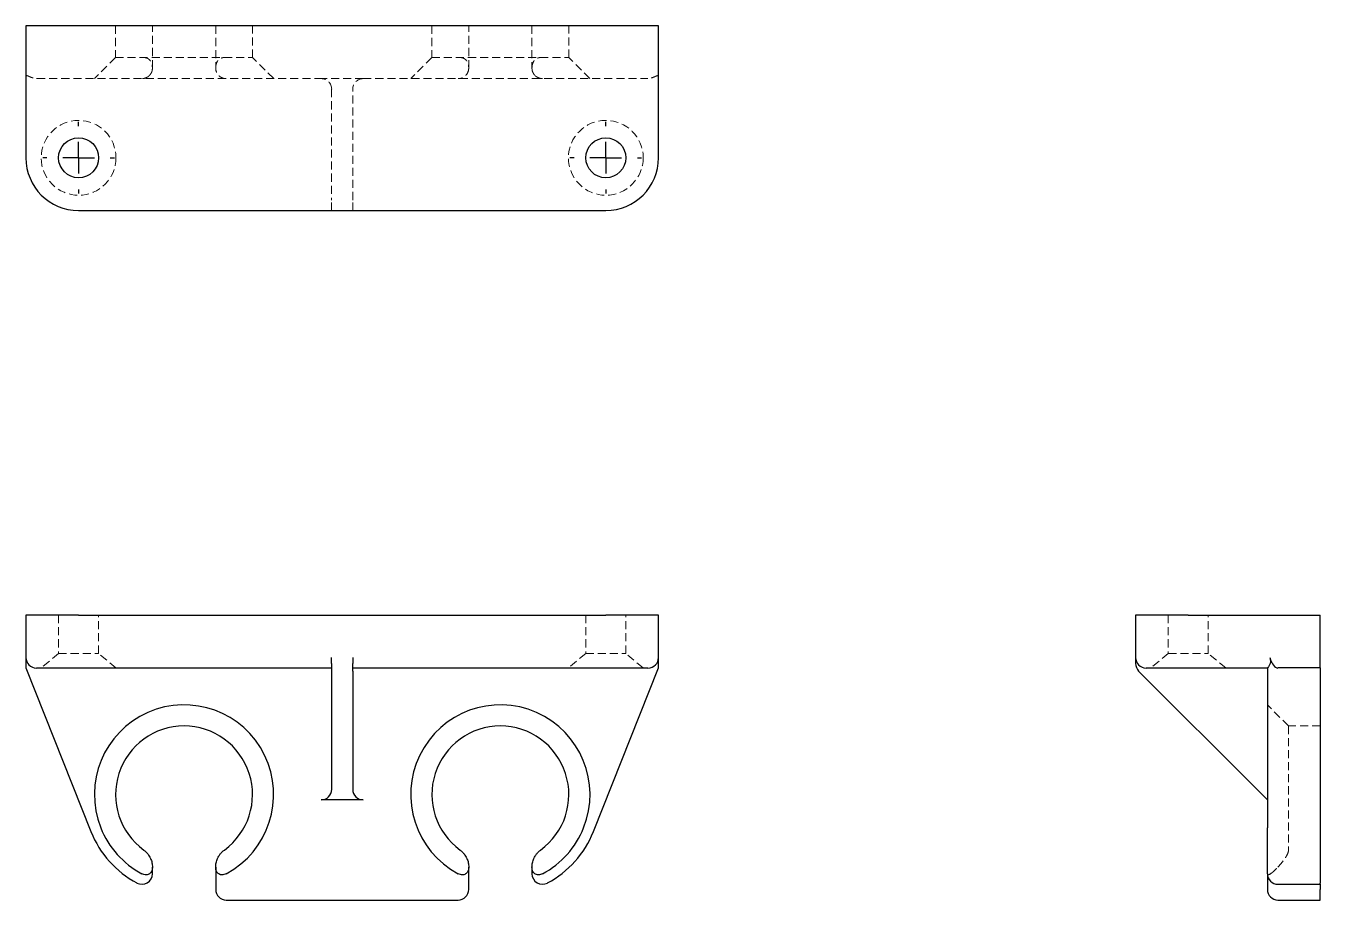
# Model space of a CAD drawing. Header units: millimetres. Extents: x 33 to 238, y 34 to 173.
import ezdxf

# ---------------------------------------------------------------- set-up
doc = ezdxf.new("R2010")
doc.units = ezdxf.units.MM
doc.linetypes.add('HIDDEN', pattern=[1.905, 1.27, -0.635])
doc.layers.add('10', color=7, linetype='Continuous')

# ---------------------------------------------------------------- blocks, each defined once
blk = doc.blocks.new('SW_CENTERMARKSYMBOL_0')
at = {"layer": '10', "color": 0}
for p, q in [((0, 5), (0, 5.66)), ((0, 0), (0, 2.5)), ((-5, 0), (-5.66, 0)), ((0, 0), (-2.5, 0)), ((0, 0), (0, -2.5)), ((0, 0), (2.5, 0)), ((5, 0), (5.66, 0)), ((0, -5), (0, -5.66))]:
    blk.add_line(p, q, dxfattribs=at)
blk = doc.blocks.new('SW_CENTERMARKSYMBOL_1')
at = {"layer": '10', "color": 0}
for p, q in [((0, 5), (0, 5.66)), ((0, 0), (0, 2.5)), ((-5, 0), (-5.66, 0)), ((0, 0), (-2.5, 0)), ((0, 0), (0, -2.5)), ((0, 0), (2.5, 0)), ((5, 0), (5.66, 0)), ((0, -5), (0, -5.66))]:
    blk.add_line(p, q, dxfattribs=at)

msp = doc.modelspace()

# ---------------------------------------------------------------- linework, layer by layer
at = {"color": 7, "linetype": 'Continuous', "lineweight": 25}
for p, q in [((133, 172.58), (33, 172.58)), ((33, 172.58), (33, 151.75)), ((133, 151.75), (133, 172.58)), ((41.33, 143.42), (124.67, 143.42)), ((33, 79.5), (33, 72.83)), ((41.33, 79.5), (33, 79.5)), ((41.33, 79.5), (124.67, 79.5)), ((133, 79.5), (124.67, 79.5)), ((133, 72.83), (133, 79.5)), ((208.42, 79.5), (208.42, 72.83)), ((216.75, 79.5), (208.42, 79.5)), ((216.75, 79.5), (237.58, 79.5)), ((237.58, 71.17), (237.58, 79.5)), ((33, 72.83), (33, 71.17)), ((81.33, 71.86), (81.33, 72.83)), ((81.33, 71.86), (81.33, 70.68)), ((84.67, 72.83), (84.67, 71.86)), ((84.67, 70.68), (84.67, 71.86)), ((133, 71.17), (133, 72.83)), ((208.42, 72.83), (208.42, 71.86)), ((33, 71.17), (43.29, 45.31)), ((34.67, 71.17), (41.33, 71.17)), ((41.33, 71.17), (81.33, 71.17)), ((81.33, 70.68), (81.33, 52)), ((84.67, 71.17), (124.67, 71.17)), ((84.67, 70.68), (84.67, 52)), ((122.71, 45.31), (133, 71.17)), ((124.67, 71.17), (131.33, 71.17)), ((208.9, 70.68), (227.58, 52)), ((210.08, 71.17), (216.75, 71.17)), ((216.75, 71.17), (229.25, 71.17)), ((229.25, 71.17), (229.25, 45.93)), ((237.58, 71.17), (230.92, 71.17)), ((237.58, 71.17), (237.58, 45.31)), ((227.58, 52), (229.25, 50.33)), ((86.33, 50.33), (79.67, 50.33)), ((229.25, 38.67), (229.25, 45.93)), ((237.58, 45.31), (237.58, 37.2)), ((53, 38.67), (53, 39.71)), ((63, 39.71), (63, 36.17)), ((103, 36.17), (103, 39.71)), ((113, 39.71), (113, 38.67)), ((229.25, 38.67), (229.25, 36.17)), ((230.92, 37), (237.58, 37)), ((237.58, 37), (237.58, 37.2)), ((237.58, 37), (237.58, 36.17)), ((237.58, 34.5), (237.58, 36.17)), ((64.67, 34.5), (101.33, 34.5)), ((230.92, 34.5), (237.58, 34.5))]:
    msp.add_line(p, q, dxfattribs=at)
at = {"color": 7, "linetype": 'HIDDEN', "lineweight": 18}
for p, q in [((47.17, 172.58), (47.17, 167.58)), ((53, 165.92), (53, 172.58)), ((63, 172.58), (63, 165.92)), ((68.83, 167.58), (68.83, 172.58)), ((97.17, 172.58), (97.17, 167.58)), ((103, 165.92), (103, 172.58)), ((113, 172.58), (113, 165.92)), ((118.83, 167.58), (118.83, 172.58)), ((47.17, 167.58), (43.83, 164.25)), ((47.17, 167.58), (68.83, 167.58)), ((72.17, 164.25), (68.83, 167.58)), ((97.17, 167.58), (93.83, 164.25)), ((97.17, 167.58), (118.83, 167.58)), ((122.17, 164.25), (118.83, 167.58)), ((34.79, 164.25), (79.67, 164.25)), ((86.33, 164.25), (79.67, 164.25)), ((86.33, 164.25), (131.21, 164.25)), ((81.33, 162.58), (81.33, 145.08)), ((84.67, 145.08), (84.67, 162.58)), ((81.33, 143.42), (81.33, 145.08)), ((84.67, 143.42), (84.67, 145.08)), ((38.17, 79.5), (38.17, 73.47)), ((44.5, 73.47), (44.5, 79.5)), ((121.5, 79.5), (121.5, 73.47)), ((127.83, 73.47), (127.83, 79.5)), ((213.59, 79.5), (213.59, 73.47)), ((219.91, 73.47), (219.91, 79.5)), ((38.17, 73.47), (35.43, 71.17)), ((38.17, 73.47), (44.5, 73.47)), ((47.24, 71.17), (44.5, 73.47)), ((121.5, 73.47), (118.76, 71.17)), ((121.5, 73.47), (127.83, 73.47)), ((130.57, 71.17), (127.83, 73.47)), ((213.59, 73.47), (210.84, 71.17)), ((213.59, 73.47), (219.91, 73.47)), ((222.66, 71.17), (219.91, 73.47)), ((232.58, 62), (229.25, 65.33)), ((232.58, 62), (232.58, 42.41)), ((237.58, 62), (232.58, 62)), ((229.87, 38.74), (229.65, 38.59))]:
    msp.add_line(p, q, dxfattribs=at)
for centre in [(41.33, 151.75), (124.67, 151.75)]:
    msp.add_circle(centre, 5.91, dxfattribs=at)
at = {"color": 7, "linetype": 'Continuous', "lineweight": 25}
for centre in [(41.33, 151.75), (124.67, 151.75)]:
    msp.add_circle(centre, 3.16, dxfattribs=at)
at = {"color": 7, "linetype": 'HIDDEN', "lineweight": 18}
for centre, start, end in [((79.67, 162.58), 0, 90), ((86.33, 162.58), 90, 180)]:
    msp.add_arc(centre, 1.67, start, end, dxfattribs=at)
at = {"color": 7, "linetype": 'Continuous', "lineweight": 25}
for centre, radius, start, end in [((41.33, 151.75), 8.33, 180, 270), ((124.67, 151.75), 8.33, 270, 0), ((34.67, 72.83), 1.67, 180, 270), ((131.33, 72.83), 1.67, 270, 0), ((210.08, 72.83), 1.67, 180, 270), ((210.08, 71.86), 1.67, 180, 225), ((58, 51.17), 14.17, 298.0725, 201.7001), ((108, 51.17), 14.17, 338.2999, 241.9275), ((58, 51.17), 10.83, 306.0319, 233.9681), ((108, 51.17), 10.83, 306.0319, 233.9681), ((79.67, 52), 1.67, 270, 0), ((86.33, 52), 1.67, 180, 270), ((58, 51.17), 15.83, 201.7001, 241.9275), ((58, 51.17), 14.17, 201.7001, 241.9275), ((108, 51.17), 14.17, 298.0725, 338.2999), ((108, 51.17), 15.83, 298.0725, 338.2999), ((51.33, 38.67), 1.67, 241.9275, 0), ((114.67, 38.67), 1.67, 180, 298.0725), ((230.92, 38.67), 1.67, 180.0652, 270), ((64.67, 36.17), 1.67, 180, 270), ((101.33, 36.17), 1.67, 270, 0), ((230.92, 36.17), 1.67, 180, 270)]:
    msp.add_arc(centre, radius, start, end, dxfattribs=at)
at = {"color": 7, "linetype": 'HIDDEN', "lineweight": 18}
for centre, major_axis, start_param, end_param in [((34.79, 165.92), (-1.79, 0), 1.499869, 1.570796), ((131.21, 165.92), (1.79, 0), 4.712389, 4.783316)]:
    msp.add_ellipse(centre, major_axis=major_axis, ratio=0.929132, start_param=start_param, end_param=end_param, dxfattribs=at)
at = {"color": 7, "linetype": 'Continuous', "lineweight": 25}
msp.add_ellipse((230.92, 75.67), major_axis=(0, -4.51), ratio=0.369748, start_param=5.394266, end_param=6.283185, dxfattribs=at)
at = {"color": 7, "linetype": 'HIDDEN', "lineweight": 18}
for points, knots in [([(51.63, 167.58), (51.75, 167.58), (51.87, 167.57), (52.08, 167.52), (52.18, 167.48), (52.36, 167.38), (52.44, 167.32), (52.58, 167.19), (52.64, 167.11), (52.81, 166.88), (52.88, 166.7), (52.98, 166.32), (53, 166.12), (53, 165.92)], [0, 0, 0, 0, 0.125, 0.125, 0.25, 0.25, 0.375, 0.375, 0.5, 0.5, 0.75, 0.75, 1, 1, 1, 1]), ([(53, 165.92), (53, 165.73), (52.97, 165.54), (52.87, 165.25), (52.82, 165.16), (52.71, 164.97), (52.64, 164.87), (52.55, 164.78)], [0, 0, 0, 0, 0.5, 0.5, 0.75, 0.75, 1, 1, 1, 1]), ([(63, 165.92), (63, 166.12), (63.02, 166.32), (63.12, 166.69), (63.19, 166.87), (63.35, 167.11), (63.41, 167.19), (63.56, 167.32), (63.64, 167.38), (63.82, 167.48), (63.91, 167.52), (64.13, 167.57), (64.25, 167.58), (64.37, 167.58)], [0, 0, 0, 0, 0.25, 0.25, 0.5, 0.5, 0.625, 0.625, 0.75, 0.75, 0.875, 0.875, 1, 1, 1, 1]), ([(64.67, 164.25), (64.55, 164.25), (64.43, 164.26), (64.19, 164.31), (64.07, 164.36), (63.84, 164.47), (63.73, 164.53), (63.54, 164.68), (63.46, 164.77), (63.24, 165.02), (63.15, 165.21), (63.03, 165.57), (63, 165.74), (63, 165.92)], [0, 0, 0, 0, 0.125, 0.125, 0.25, 0.25, 0.375, 0.375, 0.5, 0.5, 0.75, 0.75, 1, 1, 1, 1]), ([(103, 165.92), (103, 165.74), (102.97, 165.57), (102.85, 165.21), (102.76, 165.02), (102.54, 164.77), (102.46, 164.68), (102.27, 164.53), (102.16, 164.47), (101.93, 164.36), (101.81, 164.31), (101.57, 164.26), (101.45, 164.25), (101.33, 164.25)], [0, 0, 0, 0, 0.25, 0.25, 0.5, 0.5, 0.625, 0.625, 0.75, 0.75, 0.875, 0.875, 1, 1, 1, 1]), ([(101.63, 167.58), (101.75, 167.58), (101.87, 167.57), (102.08, 167.52), (102.18, 167.48), (102.36, 167.38), (102.44, 167.32), (102.58, 167.19), (102.64, 167.11), (102.81, 166.88), (102.88, 166.7), (102.98, 166.32), (103, 166.12), (103, 165.92)], [0, 0, 0, 0, 0.125, 0.125, 0.25, 0.25, 0.375, 0.375, 0.5, 0.5, 0.75, 0.75, 1, 1, 1, 1]), ([(113, 165.92), (113, 166.12), (113.02, 166.32), (113.12, 166.69), (113.19, 166.87), (113.35, 167.11), (113.41, 167.19), (113.56, 167.32), (113.64, 167.38), (113.82, 167.48), (113.91, 167.52), (114.13, 167.57), (114.25, 167.58), (114.37, 167.58)], [0, 0, 0, 0, 0.25, 0.25, 0.5, 0.5, 0.625, 0.625, 0.75, 0.75, 0.875, 0.875, 1, 1, 1, 1]), ([(113.45, 164.78), (113.36, 164.87), (113.29, 164.97), (113.18, 165.16), (113.13, 165.25), (113.03, 165.54), (113, 165.73), (113, 165.92)], [0, 0, 0, 0, 0.25, 0.25, 0.5, 0.5, 1, 1, 1, 1]), ([(33, 164.62), (33, 164.66), (33.01, 164.68), (33.05, 164.72), (33.09, 164.73), (33.17, 164.73), (33.23, 164.71), (33.35, 164.67), (33.42, 164.64), (33.58, 164.57), (33.66, 164.53), (33.83, 164.46), (33.93, 164.42), (34.12, 164.36), (34.23, 164.33), (34.44, 164.28), (34.55, 164.26), (34.67, 164.25)], [0, 0, 0, 0, 0.125, 0.125, 0.25, 0.25, 0.375, 0.375, 0.5, 0.5, 0.625, 0.625, 0.75, 0.75, 0.875, 0.875, 1, 1, 1, 1]), ([(52.55, 164.78), (52.48, 164.7), (52.4, 164.63), (52.21, 164.5), (52.1, 164.44), (51.78, 164.3), (51.54, 164.25), (51.33, 164.25)], [0, 0, 0, 0, 0.25, 0.25, 0.5, 0.5, 1, 1, 1, 1]), ([(114.67, 164.25), (114.46, 164.25), (114.22, 164.3), (113.79, 164.49), (113.59, 164.63), (113.45, 164.78)], [0, 0, 0, 0, 0.5, 0.5, 1, 1, 1, 1]), ([(133, 164.62), (133, 164.66), (132.99, 164.68), (132.95, 164.72), (132.91, 164.73), (132.83, 164.73), (132.77, 164.71), (132.65, 164.67), (132.58, 164.64), (132.42, 164.57), (132.34, 164.53), (132.17, 164.46), (132.07, 164.42), (131.88, 164.36), (131.77, 164.33), (131.56, 164.28), (131.45, 164.26), (131.33, 164.25)], [0, 0, 0, 0, 0.125, 0.125, 0.25, 0.25, 0.375, 0.375, 0.5, 0.5, 0.625, 0.625, 0.75, 0.75, 0.875, 0.875, 1, 1, 1, 1]), ([(230.92, 39.71), (231.12, 39.93), (231.32, 40.16), (231.69, 40.62), (231.87, 40.85), (232.11, 41.21), (232.19, 41.33), (232.32, 41.56), (232.38, 41.68), (232.48, 41.9), (232.52, 42.01), (232.57, 42.22), (232.58, 42.32), (232.58, 42.41)], [0, 0, 0, 0, 0.25, 0.25, 0.5, 0.5, 0.625, 0.625, 0.75, 0.75, 0.875, 0.875, 1, 1, 1, 1]), ([(229.78, 38.67), (229.87, 38.73), (229.97, 38.8), (230.16, 38.96), (230.25, 39.05), (230.54, 39.32), (230.73, 39.51), (230.92, 39.71)], [0, 0, 0, 0, 0.25, 0.25, 0.5, 0.5, 1, 1, 1, 1]), ([(229.25, 38.67), (229.25, 38.55), (229.3, 38.5), (229.49, 38.5), (229.63, 38.56), (229.78, 38.67)], [0, 0, 0, 0, 0.5, 0.5, 1, 1, 1, 1])]:
    msp.add_open_spline(points, degree=3, knots=knots, dxfattribs=at)
at = {"color": 7, "linetype": 'Continuous', "lineweight": 25}
for points, knots in [([(229.62, 72.83), (229.66, 72.72), (229.68, 72.62), (229.72, 72.4), (229.73, 72.29), (229.73, 72.09), (229.71, 71.99), (229.67, 71.8), (229.64, 71.72), (229.57, 71.57), (229.53, 71.5), (229.46, 71.39), (229.42, 71.34), (229.36, 71.25), (229.33, 71.22), (229.28, 71.18), (229.26, 71.17), (229.25, 71.17)], [0, 0, 0, 0, 0.125, 0.125, 0.25, 0.25, 0.375, 0.375, 0.5, 0.5, 0.625, 0.625, 0.75, 0.75, 0.875, 0.875, 1, 1, 1, 1]), ([(51.63, 42.41), (51.75, 42.32), (51.87, 42.22), (52.08, 42.01), (52.18, 41.9), (52.36, 41.68), (52.44, 41.56), (52.58, 41.33), (52.64, 41.21), (52.81, 40.86), (52.88, 40.63), (52.98, 40.16), (53, 39.93), (53, 39.71)], [0, 0, 0, 0, 0.125, 0.125, 0.25, 0.25, 0.375, 0.375, 0.5, 0.5, 0.75, 0.75, 1, 1, 1, 1]), ([(63, 39.71), (63, 39.93), (63.02, 40.16), (63.12, 40.62), (63.19, 40.85), (63.35, 41.21), (63.41, 41.33), (63.56, 41.56), (63.64, 41.68), (63.82, 41.9), (63.91, 42.01), (64.13, 42.22), (64.25, 42.32), (64.37, 42.41)], [0, 0, 0, 0, 0.25, 0.25, 0.5, 0.5, 0.625, 0.625, 0.75, 0.75, 0.875, 0.875, 1, 1, 1, 1]), ([(101.63, 42.41), (101.75, 42.32), (101.87, 42.22), (102.08, 42.01), (102.18, 41.9), (102.36, 41.68), (102.44, 41.56), (102.58, 41.33), (102.64, 41.21), (102.81, 40.86), (102.88, 40.63), (102.98, 40.16), (103, 39.93), (103, 39.71)], [0, 0, 0, 0, 0.125, 0.125, 0.25, 0.25, 0.375, 0.375, 0.5, 0.5, 0.75, 0.75, 1, 1, 1, 1]), ([(113, 39.71), (113, 39.93), (113.02, 40.16), (113.12, 40.62), (113.19, 40.85), (113.35, 41.21), (113.41, 41.33), (113.56, 41.56), (113.64, 41.68), (113.82, 41.9), (113.91, 42.01), (114.13, 42.22), (114.25, 42.32), (114.37, 42.41)], [0, 0, 0, 0, 0.25, 0.25, 0.5, 0.5, 0.625, 0.625, 0.75, 0.75, 0.875, 0.875, 1, 1, 1, 1]), ([(53, 39.71), (53, 39.51), (52.97, 39.32), (52.87, 39.04), (52.82, 38.96), (52.71, 38.8), (52.64, 38.73), (52.55, 38.67)], [0, 0, 0, 0, 0.5, 0.5, 0.75, 0.75, 1, 1, 1, 1]), ([(64.67, 38.67), (64.55, 38.61), (64.43, 38.56), (64.19, 38.5), (64.07, 38.48), (63.84, 38.49), (63.73, 38.52), (63.54, 38.6), (63.46, 38.65), (63.24, 38.84), (63.15, 39), (63.03, 39.34), (63, 39.52), (63, 39.71)], [0, 0, 0, 0, 0.125, 0.125, 0.25, 0.25, 0.375, 0.375, 0.5, 0.5, 0.75, 0.75, 1, 1, 1, 1]), ([(103, 39.71), (103, 39.52), (102.97, 39.34), (102.85, 39), (102.76, 38.84), (102.54, 38.65), (102.46, 38.6), (102.27, 38.52), (102.16, 38.49), (101.93, 38.48), (101.81, 38.5), (101.57, 38.56), (101.45, 38.61), (101.33, 38.67)], [0, 0, 0, 0, 0.25, 0.25, 0.5, 0.5, 0.625, 0.625, 0.75, 0.75, 0.875, 0.875, 1, 1, 1, 1]), ([(113.45, 38.67), (113.36, 38.73), (113.29, 38.8), (113.18, 38.96), (113.13, 39.05), (113.03, 39.32), (113, 39.51), (113, 39.71)], [0, 0, 0, 0, 0.25, 0.25, 0.5, 0.5, 1, 1, 1, 1]), ([(52.55, 38.67), (52.48, 38.61), (52.4, 38.57), (52.21, 38.51), (52.1, 38.5), (51.78, 38.5), (51.54, 38.55), (51.33, 38.67)], [0, 0, 0, 0, 0.25, 0.25, 0.5, 0.5, 1, 1, 1, 1]), ([(114.67, 38.67), (114.46, 38.55), (114.22, 38.5), (113.79, 38.5), (113.59, 38.56), (113.45, 38.67)], [0, 0, 0, 0, 0.5, 0.5, 1, 1, 1, 1])]:
    msp.add_open_spline(points, degree=3, knots=knots, dxfattribs=at)

# ---------------------------------------------------------------- block references
at = {"layer": '10'}
for name, p in [('SW_CENTERMARKSYMBOL_0', (41.33, 151.75)), ('SW_CENTERMARKSYMBOL_1', (124.67, 151.75))]:
    msp.add_blockref(name, p, dxfattribs=at)

doc.saveas('drawing.dxf')
